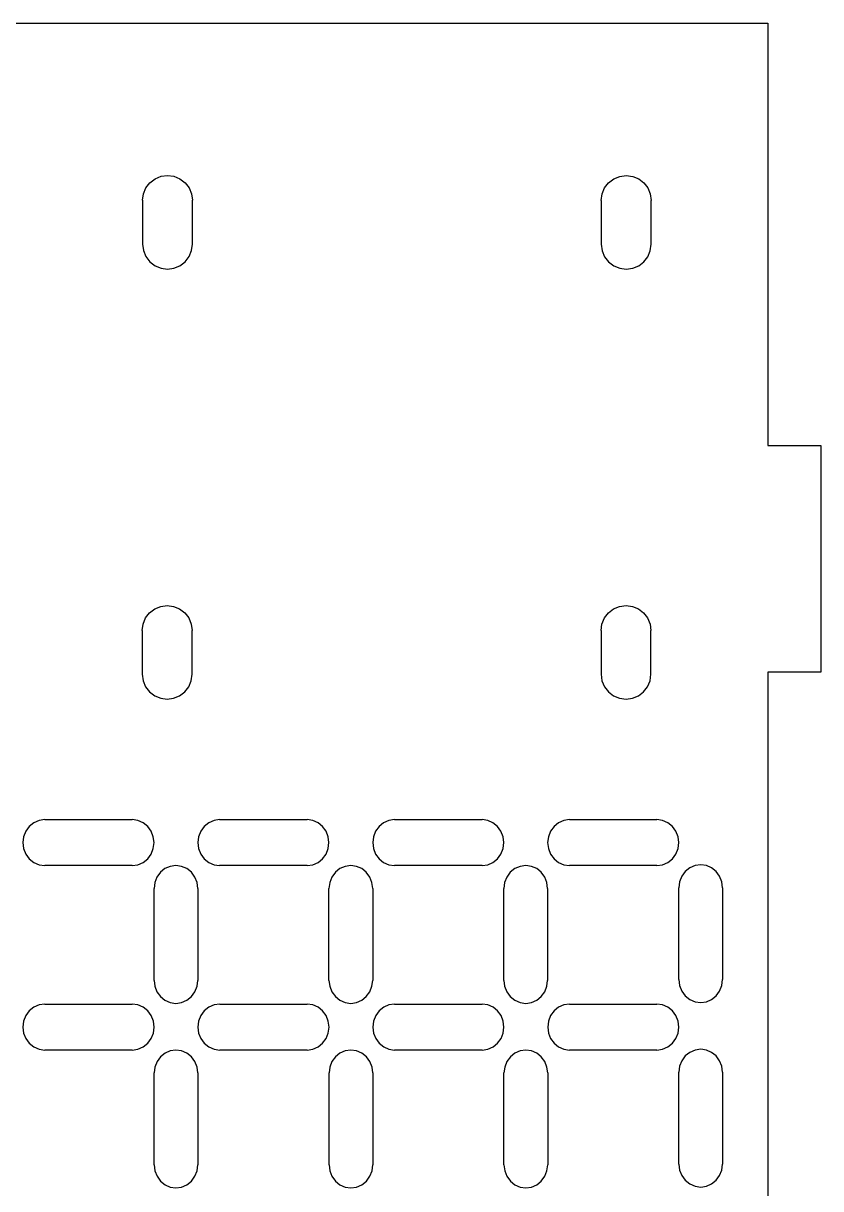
# Model space of a CAD drawing. Extents: x -295 to 295, y -225 to 225.
# Drawn here: x -69.6 to -16.7, y -98.7 to -21.6 of the extents above; entities that cross this region are included whole.
import ezdxf

# ---------------------------------------------------------------- set-up
doc = ezdxf.new("R2010")
doc.units = 0
doc.layers.get('0').update_dxf_attribs({"linetype": 'CONTINUOUS'})

msp = doc.modelspace()

# ---------------------------------------------------------------- linework, layer by layer
for p, q in [((-121.844, -21.56), (-20.244, -21.56)), ((-20.244, -21.56), (-20.244, -49.523)), ((-60.442, -31.687), (-60.015, -31.631)), ((-60.015, -31.631), (-59.588, -31.687)), ((-61.444, -32.456), (-61.182, -32.114)), ((-61.182, -32.114), (-60.84, -31.852)), ((-60.84, -31.852), (-60.442, -31.687)), ((-59.588, -31.687), (-59.19, -31.852)), ((-59.19, -31.852), (-58.848, -32.114)), ((-58.848, -32.114), (-58.586, -32.456)), ((-31.056, -32.462), (-30.794, -32.121)), ((-30.794, -32.121), (-30.452, -31.859)), ((-30.452, -31.859), (-30.054, -31.694)), ((-30.054, -31.694), (-29.627, -31.637)), ((-29.627, -31.637), (-29.2, -31.694)), ((-29.2, -31.694), (-28.802, -31.859)), ((-28.802, -31.859), (-28.461, -32.121)), ((-28.461, -32.121), (-28.198, -32.462)), ((-61.665, -33.281), (-61.609, -32.854)), ((-61.609, -32.854), (-61.444, -32.456)), ((-58.586, -32.456), (-58.421, -32.854)), ((-58.421, -32.854), (-58.365, -33.281)), ((-31.277, -33.287), (-31.221, -32.86)), ((-31.221, -32.86), (-31.056, -32.462)), ((-28.198, -32.462), (-28.034, -32.86)), ((-28.034, -32.86), (-27.977, -33.287)), ((-61.665, -33.281), (-61.665, -36.181)), ((-58.365, -36.181), (-58.365, -33.281)), ((-31.277, -33.287), (-31.277, -36.187)), ((-27.977, -36.187), (-27.977, -33.287)), ((-61.665, -36.181), (-61.609, -36.608)), ((-58.421, -36.608), (-58.365, -36.181)), ((-31.277, -36.187), (-31.221, -36.615)), ((-28.034, -36.615), (-27.977, -36.187)), ((-61.609, -36.608), (-61.444, -37.006)), ((-61.444, -37.006), (-61.182, -37.348)), ((-58.848, -37.348), (-58.586, -37.006)), ((-58.586, -37.006), (-58.421, -36.608)), ((-31.221, -36.615), (-31.056, -37.012)), ((-31.056, -37.012), (-30.794, -37.354)), ((-28.461, -37.354), (-28.198, -37.012)), ((-28.198, -37.012), (-28.034, -36.615)), ((-61.182, -37.348), (-60.84, -37.61)), ((-60.84, -37.61), (-60.442, -37.775)), ((-60.442, -37.775), (-60.015, -37.831)), ((-60.015, -37.831), (-59.588, -37.775)), ((-59.588, -37.775), (-59.19, -37.61)), ((-59.19, -37.61), (-58.848, -37.348)), ((-30.794, -37.354), (-30.452, -37.616)), ((-30.452, -37.616), (-30.054, -37.781)), ((-30.054, -37.781), (-29.627, -37.837)), ((-29.627, -37.837), (-29.2, -37.781)), ((-29.2, -37.781), (-28.802, -37.616)), ((-28.802, -37.616), (-28.461, -37.354)), ((-20.244, -49.523), (-16.744, -49.523)), ((-16.744, -49.523), (-16.744, -64.523)), ((-60.865, -60.331), (-60.467, -60.166)), ((-60.467, -60.166), (-60.04, -60.11)), ((-60.04, -60.11), (-59.613, -60.166)), ((-59.613, -60.166), (-59.215, -60.331)), ((-30.465, -60.331), (-30.067, -60.166)), ((-30.067, -60.166), (-29.64, -60.11)), ((-29.64, -60.11), (-29.213, -60.166)), ((-29.213, -60.166), (-28.815, -60.331)), ((-61.634, -61.333), (-61.469, -60.935)), ((-61.469, -60.935), (-61.207, -60.593)), ((-61.207, -60.593), (-60.865, -60.331)), ((-59.215, -60.331), (-58.874, -60.593)), ((-58.874, -60.593), (-58.611, -60.935)), ((-58.611, -60.935), (-58.447, -61.333)), ((-31.234, -61.333), (-31.069, -60.935)), ((-31.069, -60.935), (-30.807, -60.593)), ((-30.807, -60.593), (-30.465, -60.331)), ((-28.815, -60.331), (-28.474, -60.593)), ((-28.474, -60.593), (-28.211, -60.935)), ((-28.211, -60.935), (-28.047, -61.333)), ((-61.69, -61.76), (-61.634, -61.333)), ((-58.447, -61.333), (-58.39, -61.76)), ((-31.29, -61.76), (-31.234, -61.333)), ((-28.047, -61.333), (-27.99, -61.76)), ((-61.69, -61.76), (-61.69, -64.66)), ((-58.39, -64.66), (-58.39, -61.76)), ((-31.29, -61.76), (-31.29, -64.66)), ((-27.99, -64.66), (-27.99, -61.76)), ((-61.69, -64.66), (-61.634, -65.087)), ((-58.447, -65.087), (-58.39, -64.66)), ((-31.29, -64.66), (-31.234, -65.087)), ((-28.047, -65.087), (-27.99, -64.66)), ((-16.744, -64.523), (-20.244, -64.523)), ((-20.244, -64.523), (-20.244, -164.56)), ((-61.634, -65.087), (-61.469, -65.485)), ((-61.469, -65.485), (-61.207, -65.827)), ((-58.874, -65.827), (-58.611, -65.485)), ((-58.611, -65.485), (-58.447, -65.087)), ((-31.234, -65.087), (-31.069, -65.485)), ((-31.069, -65.485), (-30.807, -65.827)), ((-28.474, -65.827), (-28.211, -65.485)), ((-28.211, -65.485), (-28.047, -65.087)), ((-61.207, -65.827), (-60.865, -66.089)), ((-60.865, -66.089), (-60.467, -66.254)), ((-60.467, -66.254), (-60.04, -66.31)), ((-60.04, -66.31), (-59.613, -66.254)), ((-59.613, -66.254), (-59.215, -66.089)), ((-59.215, -66.089), (-58.874, -65.827)), ((-30.807, -65.827), (-30.465, -66.089)), ((-30.465, -66.089), (-30.067, -66.254)), ((-30.067, -66.254), (-29.64, -66.31)), ((-29.64, -66.31), (-29.213, -66.254)), ((-29.213, -66.254), (-28.815, -66.089)), ((-28.815, -66.089), (-28.474, -65.827)), ((-69.171, -74.734), (-69.401, -75.048)), ((-68.871, -74.492), (-69.171, -74.734)), ((-68.522, -74.34), (-68.871, -74.492)), ((-68.147, -74.288), (-68.522, -74.34)), ((-68.147, -74.288), (-62.353, -74.288)), ((-61.978, -74.34), (-62.353, -74.288)), ((-61.629, -74.492), (-61.978, -74.34)), ((-61.329, -74.734), (-61.629, -74.492)), ((-61.099, -75.048), (-61.329, -74.734)), ((-57.584, -74.734), (-57.814, -75.048)), ((-57.284, -74.492), (-57.584, -74.734)), ((-56.934, -74.34), (-57.284, -74.492)), ((-56.56, -74.288), (-56.934, -74.34)), ((-56.56, -74.288), (-50.766, -74.288)), ((-50.391, -74.34), (-50.766, -74.288)), ((-50.042, -74.492), (-50.391, -74.34)), ((-49.742, -74.734), (-50.042, -74.492)), ((-49.512, -75.048), (-49.742, -74.734)), ((-45.996, -74.734), (-46.227, -75.048)), ((-45.697, -74.492), (-45.996, -74.734)), ((-45.347, -74.34), (-45.697, -74.492)), ((-44.972, -74.288), (-45.347, -74.34)), ((-44.972, -74.288), (-39.179, -74.288)), ((-38.804, -74.34), (-39.179, -74.288)), ((-38.454, -74.492), (-38.804, -74.34)), ((-38.154, -74.734), (-38.454, -74.492)), ((-37.924, -75.048), (-38.154, -74.734)), ((-34.409, -74.734), (-34.639, -75.048)), ((-34.109, -74.492), (-34.409, -74.734)), ((-33.76, -74.34), (-34.109, -74.492)), ((-33.385, -74.288), (-33.76, -74.34)), ((-33.385, -74.288), (-27.591, -74.288)), ((-27.217, -74.34), (-27.591, -74.288)), ((-26.867, -74.492), (-27.217, -74.34)), ((-26.567, -74.734), (-26.867, -74.492)), ((-26.337, -75.048), (-26.567, -74.734)), ((-69.546, -75.415), (-69.595, -75.809)), ((-69.401, -75.048), (-69.546, -75.415)), ((-60.954, -75.415), (-61.099, -75.048)), ((-60.905, -75.809), (-60.954, -75.415)), ((-57.959, -75.415), (-58.008, -75.809)), ((-57.814, -75.048), (-57.959, -75.415)), ((-49.367, -75.415), (-49.512, -75.048)), ((-49.318, -75.809), (-49.367, -75.415)), ((-46.371, -75.415), (-46.421, -75.809)), ((-46.227, -75.048), (-46.371, -75.415)), ((-37.78, -75.415), (-37.924, -75.048)), ((-37.73, -75.809), (-37.78, -75.415)), ((-34.784, -75.415), (-34.833, -75.809)), ((-34.639, -75.048), (-34.784, -75.415)), ((-26.192, -75.415), (-26.337, -75.048)), ((-26.143, -75.809), (-26.192, -75.415)), ((-69.595, -75.809), (-69.546, -76.202)), ((-69.546, -76.202), (-69.401, -76.569)), ((-61.099, -76.569), (-60.954, -76.202)), ((-60.954, -76.202), (-60.905, -75.809)), ((-58.008, -75.809), (-57.959, -76.202)), ((-57.959, -76.202), (-57.814, -76.569)), ((-49.512, -76.569), (-49.367, -76.202)), ((-49.367, -76.202), (-49.318, -75.809)), ((-46.421, -75.809), (-46.371, -76.202)), ((-46.371, -76.202), (-46.227, -76.569)), ((-37.924, -76.569), (-37.78, -76.202)), ((-37.78, -76.202), (-37.73, -75.809)), ((-34.833, -75.809), (-34.784, -76.202)), ((-34.784, -76.202), (-34.639, -76.569)), ((-26.337, -76.569), (-26.192, -76.202)), ((-26.192, -76.202), (-26.143, -75.809)), ((-69.401, -76.569), (-69.171, -76.884)), ((-69.171, -76.884), (-68.871, -77.125)), ((-68.871, -77.125), (-68.522, -77.277)), ((-61.978, -77.277), (-61.629, -77.125)), ((-61.629, -77.125), (-61.329, -76.884)), ((-61.329, -76.884), (-61.099, -76.569)), ((-57.814, -76.569), (-57.584, -76.884)), ((-57.584, -76.884), (-57.284, -77.125)), ((-57.284, -77.125), (-56.934, -77.277)), ((-50.391, -77.277), (-50.042, -77.125)), ((-50.042, -77.125), (-49.742, -76.884)), ((-49.742, -76.884), (-49.512, -76.569)), ((-46.227, -76.569), (-45.996, -76.884)), ((-45.996, -76.884), (-45.697, -77.125)), ((-45.697, -77.125), (-45.347, -77.277)), ((-38.804, -77.277), (-38.454, -77.125)), ((-38.454, -77.125), (-38.154, -76.884)), ((-38.154, -76.884), (-37.924, -76.569)), ((-34.639, -76.569), (-34.409, -76.884)), ((-34.409, -76.884), (-34.109, -77.125)), ((-34.109, -77.125), (-33.76, -77.277)), ((-27.217, -77.277), (-26.867, -77.125)), ((-26.867, -77.125), (-26.567, -76.884)), ((-26.567, -76.884), (-26.337, -76.569)), ((-68.522, -77.277), (-68.147, -77.329)), ((-62.353, -77.329), (-68.147, -77.329)), ((-62.353, -77.329), (-61.978, -77.277)), ((-60.481, -77.773), (-60.711, -78.088)), ((-60.181, -77.532), (-60.481, -77.773)), ((-59.831, -77.38), (-60.181, -77.532)), ((-59.456, -77.328), (-59.831, -77.38)), ((-59.082, -77.38), (-59.456, -77.328)), ((-58.732, -77.532), (-59.082, -77.38)), ((-58.432, -77.773), (-58.732, -77.532)), ((-58.202, -78.088), (-58.432, -77.773)), ((-56.934, -77.277), (-56.56, -77.329)), ((-50.766, -77.329), (-56.56, -77.329)), ((-50.766, -77.329), (-50.391, -77.277)), ((-48.893, -77.773), (-49.123, -78.088)), ((-48.593, -77.532), (-48.893, -77.773)), ((-48.244, -77.38), (-48.593, -77.532)), ((-47.869, -77.328), (-48.244, -77.38)), ((-47.494, -77.38), (-47.869, -77.328)), ((-47.145, -77.532), (-47.494, -77.38)), ((-46.845, -77.773), (-47.145, -77.532)), ((-46.615, -78.088), (-46.845, -77.773)), ((-45.347, -77.277), (-44.972, -77.329)), ((-39.179, -77.329), (-44.972, -77.329)), ((-39.179, -77.329), (-38.804, -77.277)), ((-37.306, -77.773), (-37.536, -78.088)), ((-37.006, -77.532), (-37.306, -77.773)), ((-36.657, -77.38), (-37.006, -77.532)), ((-36.282, -77.328), (-36.657, -77.38)), ((-35.907, -77.38), (-36.282, -77.328)), ((-35.558, -77.532), (-35.907, -77.38)), ((-35.258, -77.773), (-35.558, -77.532)), ((-35.027, -78.088), (-35.258, -77.773)), ((-33.76, -77.277), (-33.385, -77.329)), ((-27.591, -77.329), (-33.385, -77.329)), ((-27.591, -77.329), (-27.217, -77.277)), ((-25.719, -77.722), (-25.949, -78.037)), ((-25.419, -77.481), (-25.719, -77.722)), ((-25.069, -77.329), (-25.419, -77.481)), ((-24.695, -77.277), (-25.069, -77.329)), ((-24.32, -77.329), (-24.695, -77.277)), ((-23.97, -77.481), (-24.32, -77.329)), ((-23.67, -77.722), (-23.97, -77.481)), ((-23.44, -78.037), (-23.67, -77.722)), ((-60.855, -78.455), (-60.905, -78.848)), ((-60.711, -78.088), (-60.855, -78.455)), ((-58.057, -78.455), (-58.202, -78.088)), ((-58.008, -78.848), (-58.057, -78.455)), ((-49.268, -78.455), (-49.318, -78.848)), ((-49.123, -78.088), (-49.268, -78.455)), ((-46.47, -78.455), (-46.615, -78.088)), ((-46.421, -78.848), (-46.47, -78.455)), ((-37.681, -78.455), (-37.73, -78.848)), ((-37.536, -78.088), (-37.681, -78.455)), ((-34.883, -78.455), (-35.027, -78.088)), ((-34.833, -78.848), (-34.883, -78.455)), ((-26.094, -78.404), (-26.143, -78.797)), ((-25.949, -78.037), (-26.094, -78.404)), ((-23.295, -78.404), (-23.44, -78.037)), ((-23.246, -78.797), (-23.295, -78.404)), ((-60.905, -84.929), (-60.905, -78.848)), ((-58.008, -78.848), (-58.008, -84.929)), ((-49.318, -84.929), (-49.318, -78.848)), ((-46.421, -78.848), (-46.421, -84.929)), ((-37.73, -84.929), (-37.73, -78.848)), ((-34.833, -78.848), (-34.833, -84.929)), ((-26.143, -84.878), (-26.143, -78.797)), ((-23.246, -78.797), (-23.246, -84.878)), ((-60.905, -84.929), (-60.855, -85.323)), ((-60.855, -85.323), (-60.711, -85.689)), ((-58.202, -85.689), (-58.057, -85.323)), ((-58.057, -85.323), (-58.008, -84.929)), ((-49.318, -84.929), (-49.268, -85.323)), ((-49.268, -85.323), (-49.123, -85.689)), ((-46.615, -85.689), (-46.47, -85.323)), ((-46.47, -85.323), (-46.421, -84.929)), ((-37.73, -84.929), (-37.681, -85.323)), ((-37.681, -85.323), (-37.536, -85.689)), ((-35.027, -85.689), (-34.883, -85.323)), ((-34.883, -85.323), (-34.833, -84.929)), ((-26.143, -84.878), (-26.094, -85.272)), ((-26.094, -85.272), (-25.949, -85.638)), ((-25.949, -85.638), (-25.719, -85.953)), ((-23.67, -85.953), (-23.44, -85.638)), ((-23.44, -85.638), (-23.295, -85.272)), ((-23.295, -85.272), (-23.246, -84.878)), ((-60.711, -85.689), (-60.481, -86.004)), ((-60.481, -86.004), (-60.181, -86.246)), ((-60.181, -86.246), (-59.831, -86.398)), ((-59.831, -86.398), (-59.456, -86.45)), ((-59.456, -86.45), (-59.082, -86.398)), ((-59.082, -86.398), (-58.732, -86.246)), ((-58.732, -86.246), (-58.432, -86.004)), ((-58.432, -86.004), (-58.202, -85.689)), ((-49.123, -85.689), (-48.893, -86.004)), ((-48.893, -86.004), (-48.593, -86.246)), ((-48.593, -86.246), (-48.244, -86.398)), ((-48.244, -86.398), (-47.869, -86.45)), ((-47.869, -86.45), (-47.494, -86.398)), ((-47.494, -86.398), (-47.145, -86.246)), ((-47.145, -86.246), (-46.845, -86.004)), ((-46.845, -86.004), (-46.615, -85.689)), ((-37.536, -85.689), (-37.306, -86.004)), ((-37.306, -86.004), (-37.006, -86.246)), ((-37.006, -86.246), (-36.657, -86.398)), ((-36.657, -86.398), (-36.282, -86.45)), ((-36.282, -86.45), (-35.907, -86.398)), ((-35.907, -86.398), (-35.558, -86.246)), ((-35.558, -86.246), (-35.258, -86.004)), ((-35.258, -86.004), (-35.027, -85.689)), ((-25.719, -85.953), (-25.419, -86.195)), ((-25.419, -86.195), (-25.069, -86.347)), ((-25.069, -86.347), (-24.695, -86.398)), ((-24.695, -86.398), (-24.32, -86.347)), ((-24.32, -86.347), (-23.97, -86.195)), ((-23.97, -86.195), (-23.67, -85.953)), ((-69.169, -86.947), (-69.399, -87.261)), ((-68.869, -86.705), (-69.169, -86.947)), ((-68.519, -86.553), (-68.869, -86.705)), ((-68.144, -86.501), (-68.519, -86.553)), ((-68.144, -86.501), (-62.351, -86.501)), ((-61.976, -86.553), (-62.351, -86.501)), ((-61.627, -86.705), (-61.976, -86.553)), ((-61.327, -86.947), (-61.627, -86.705)), ((-61.096, -87.261), (-61.327, -86.947)), ((-57.581, -86.947), (-57.812, -87.261)), ((-57.281, -86.705), (-57.581, -86.947)), ((-56.932, -86.553), (-57.281, -86.705)), ((-56.557, -86.501), (-56.932, -86.553)), ((-56.557, -86.501), (-50.764, -86.501)), ((-50.389, -86.553), (-50.764, -86.501)), ((-50.039, -86.705), (-50.389, -86.553)), ((-49.739, -86.947), (-50.039, -86.705)), ((-49.509, -87.261), (-49.739, -86.947)), ((-45.994, -86.947), (-46.224, -87.261)), ((-45.694, -86.705), (-45.994, -86.947)), ((-45.345, -86.553), (-45.694, -86.705)), ((-44.97, -86.501), (-45.345, -86.553)), ((-44.97, -86.501), (-39.176, -86.501)), ((-38.801, -86.553), (-39.176, -86.501)), ((-38.452, -86.705), (-38.801, -86.553)), ((-38.152, -86.947), (-38.452, -86.705)), ((-37.922, -87.261), (-38.152, -86.947)), ((-34.407, -86.947), (-34.637, -87.261)), ((-34.107, -86.705), (-34.407, -86.947)), ((-33.757, -86.553), (-34.107, -86.705)), ((-33.383, -86.501), (-33.757, -86.553)), ((-33.383, -86.501), (-27.589, -86.501)), ((-27.214, -86.553), (-27.589, -86.501)), ((-26.865, -86.705), (-27.214, -86.553)), ((-26.565, -86.947), (-26.865, -86.705)), ((-26.335, -87.261), (-26.565, -86.947)), ((-69.544, -87.628), (-69.593, -88.022)), ((-69.399, -87.261), (-69.544, -87.628)), ((-60.952, -87.628), (-61.096, -87.261)), ((-60.902, -88.022), (-60.952, -87.628)), ((-57.956, -87.628), (-58.006, -88.022)), ((-57.812, -87.261), (-57.956, -87.628)), ((-49.364, -87.628), (-49.509, -87.261)), ((-49.315, -88.022), (-49.364, -87.628)), ((-46.369, -87.628), (-46.418, -88.022)), ((-46.224, -87.261), (-46.369, -87.628)), ((-37.777, -87.628), (-37.922, -87.261)), ((-37.728, -88.022), (-37.777, -87.628)), ((-34.782, -87.628), (-34.831, -88.022)), ((-34.637, -87.261), (-34.782, -87.628)), ((-26.19, -87.628), (-26.335, -87.261)), ((-26.141, -88.022), (-26.19, -87.628)), ((-69.593, -88.022), (-69.544, -88.415)), ((-69.544, -88.415), (-69.399, -88.782)), ((-61.096, -88.782), (-60.952, -88.415)), ((-60.952, -88.415), (-60.902, -88.022)), ((-58.006, -88.022), (-57.956, -88.415)), ((-57.956, -88.415), (-57.812, -88.782)), ((-49.509, -88.782), (-49.364, -88.415)), ((-49.364, -88.415), (-49.315, -88.022)), ((-46.418, -88.022), (-46.369, -88.415)), ((-46.369, -88.415), (-46.224, -88.782)), ((-37.922, -88.782), (-37.777, -88.415)), ((-37.777, -88.415), (-37.728, -88.022)), ((-34.831, -88.022), (-34.782, -88.415)), ((-34.782, -88.415), (-34.637, -88.782)), ((-26.335, -88.782), (-26.19, -88.415)), ((-26.19, -88.415), (-26.141, -88.022)), ((-69.399, -88.782), (-69.169, -89.097)), ((-69.169, -89.097), (-68.869, -89.338)), ((-68.869, -89.338), (-68.519, -89.49)), ((-68.519, -89.49), (-68.144, -89.542)), ((-62.351, -89.542), (-61.976, -89.49)), ((-61.976, -89.49), (-61.627, -89.338)), ((-61.627, -89.338), (-61.327, -89.097)), ((-61.327, -89.097), (-61.096, -88.782)), ((-57.812, -88.782), (-57.581, -89.097)), ((-57.581, -89.097), (-57.281, -89.338)), ((-57.281, -89.338), (-56.932, -89.49)), ((-56.932, -89.49), (-56.557, -89.542)), ((-50.764, -89.542), (-50.389, -89.49)), ((-50.389, -89.49), (-50.039, -89.338)), ((-50.039, -89.338), (-49.739, -89.097)), ((-49.739, -89.097), (-49.509, -88.782)), ((-46.224, -88.782), (-45.994, -89.097)), ((-45.994, -89.097), (-45.694, -89.338)), ((-45.694, -89.338), (-45.345, -89.49)), ((-45.345, -89.49), (-44.97, -89.542)), ((-39.176, -89.542), (-38.801, -89.49)), ((-38.801, -89.49), (-38.452, -89.338)), ((-38.452, -89.338), (-38.152, -89.097)), ((-38.152, -89.097), (-37.922, -88.782)), ((-34.637, -88.782), (-34.407, -89.097)), ((-34.407, -89.097), (-34.107, -89.338)), ((-34.107, -89.338), (-33.757, -89.49)), ((-33.757, -89.49), (-33.383, -89.542)), ((-27.589, -89.542), (-27.214, -89.49)), ((-27.214, -89.49), (-26.865, -89.338)), ((-26.865, -89.338), (-26.565, -89.097)), ((-26.565, -89.097), (-26.335, -88.782)), ((-24.692, -89.49), (-25.067, -89.542)), ((-24.317, -89.542), (-24.692, -89.49)), ((-62.351, -89.542), (-68.144, -89.542)), ((-60.478, -89.986), (-60.708, -90.301)), ((-60.178, -89.745), (-60.478, -89.986)), ((-59.829, -89.593), (-60.178, -89.745)), ((-59.454, -89.541), (-59.829, -89.593)), ((-59.079, -89.593), (-59.454, -89.541)), ((-58.73, -89.745), (-59.079, -89.593)), ((-58.43, -89.986), (-58.73, -89.745)), ((-58.2, -90.301), (-58.43, -89.986)), ((-50.764, -89.542), (-56.557, -89.542)), ((-48.891, -89.986), (-49.121, -90.301)), ((-48.591, -89.745), (-48.891, -89.986)), ((-48.242, -89.593), (-48.591, -89.745)), ((-47.867, -89.541), (-48.242, -89.593)), ((-47.492, -89.593), (-47.867, -89.541)), ((-47.142, -89.745), (-47.492, -89.593)), ((-46.843, -89.986), (-47.142, -89.745)), ((-46.612, -90.301), (-46.843, -89.986)), ((-39.176, -89.542), (-44.97, -89.542)), ((-37.304, -89.986), (-37.534, -90.301)), ((-37.004, -89.745), (-37.304, -89.986)), ((-36.654, -89.593), (-37.004, -89.745)), ((-36.279, -89.541), (-36.654, -89.593)), ((-35.905, -89.593), (-36.279, -89.541)), ((-35.555, -89.745), (-35.905, -89.593)), ((-35.255, -89.986), (-35.555, -89.745)), ((-35.025, -90.301), (-35.255, -89.986)), ((-27.589, -89.542), (-33.383, -89.542)), ((-25.946, -90.25), (-26.091, -90.617)), ((-25.716, -89.935), (-25.946, -90.25)), ((-25.416, -89.694), (-25.716, -89.935)), ((-25.067, -89.542), (-25.416, -89.694)), ((-23.968, -89.694), (-24.317, -89.542)), ((-23.668, -89.935), (-23.968, -89.694)), ((-23.438, -90.25), (-23.668, -89.935)), ((-23.293, -90.617), (-23.438, -90.25)), ((-60.853, -90.668), (-60.902, -91.061)), ((-60.708, -90.301), (-60.853, -90.668)), ((-58.055, -90.668), (-58.2, -90.301)), ((-58.006, -91.061), (-58.055, -90.668)), ((-49.266, -90.668), (-49.315, -91.061)), ((-49.121, -90.301), (-49.266, -90.668)), ((-46.468, -90.668), (-46.612, -90.301)), ((-46.418, -91.061), (-46.468, -90.668)), ((-37.678, -90.668), (-37.728, -91.061)), ((-37.534, -90.301), (-37.678, -90.668)), ((-34.88, -90.668), (-35.025, -90.301)), ((-34.831, -91.061), (-34.88, -90.668)), ((-26.091, -90.617), (-26.141, -91.01)), ((-26.141, -97.091), (-26.141, -91.01)), ((-23.244, -91.01), (-23.293, -90.617)), ((-23.244, -91.01), (-23.244, -97.091)), ((-60.902, -97.142), (-60.902, -91.061)), ((-58.006, -91.061), (-58.006, -97.142)), ((-49.315, -97.142), (-49.315, -91.061)), ((-46.418, -91.061), (-46.418, -97.142)), ((-37.728, -97.142), (-37.728, -91.061)), ((-34.831, -91.061), (-34.831, -97.142)), ((-60.902, -97.142), (-60.853, -97.536)), ((-58.055, -97.536), (-58.006, -97.142)), ((-49.315, -97.142), (-49.266, -97.536)), ((-46.468, -97.536), (-46.418, -97.142)), ((-37.728, -97.142), (-37.678, -97.536)), ((-34.88, -97.536), (-34.831, -97.142)), ((-26.141, -97.091), (-26.091, -97.485)), ((-23.293, -97.485), (-23.244, -97.091)), ((-60.853, -97.536), (-60.708, -97.902)), ((-60.708, -97.902), (-60.478, -98.217)), ((-58.43, -98.217), (-58.2, -97.902)), ((-58.2, -97.902), (-58.055, -97.536)), ((-49.266, -97.536), (-49.121, -97.902)), ((-49.121, -97.902), (-48.891, -98.217)), ((-46.843, -98.217), (-46.612, -97.902)), ((-46.612, -97.902), (-46.468, -97.536)), ((-37.678, -97.536), (-37.534, -97.902)), ((-37.534, -97.902), (-37.304, -98.217)), ((-35.255, -98.217), (-35.025, -97.902)), ((-35.025, -97.902), (-34.88, -97.536)), ((-26.091, -97.485), (-25.946, -97.851)), ((-25.946, -97.851), (-25.716, -98.166)), ((-23.668, -98.166), (-23.438, -97.851)), ((-23.438, -97.851), (-23.293, -97.485)), ((-60.478, -98.217), (-60.178, -98.459)), ((-60.178, -98.459), (-59.829, -98.611)), ((-59.829, -98.611), (-59.454, -98.663)), ((-59.454, -98.663), (-59.079, -98.611)), ((-59.079, -98.611), (-58.73, -98.459)), ((-58.73, -98.459), (-58.43, -98.217)), ((-48.891, -98.217), (-48.591, -98.459)), ((-48.591, -98.459), (-48.242, -98.611)), ((-48.242, -98.611), (-47.867, -98.663)), ((-47.867, -98.663), (-47.492, -98.611)), ((-47.492, -98.611), (-47.142, -98.459)), ((-47.142, -98.459), (-46.843, -98.217)), ((-37.304, -98.217), (-37.004, -98.459)), ((-37.004, -98.459), (-36.654, -98.611)), ((-36.654, -98.611), (-36.279, -98.663)), ((-36.279, -98.663), (-35.905, -98.611)), ((-35.905, -98.611), (-35.555, -98.459)), ((-35.555, -98.459), (-35.255, -98.217)), ((-25.716, -98.166), (-25.416, -98.408)), ((-25.416, -98.408), (-25.067, -98.56)), ((-25.067, -98.56), (-24.692, -98.611)), ((-24.692, -98.611), (-24.317, -98.56)), ((-24.317, -98.56), (-23.968, -98.408)), ((-23.968, -98.408), (-23.668, -98.166))]:
    msp.add_line(p, q)

doc.saveas('drawing.dxf')
